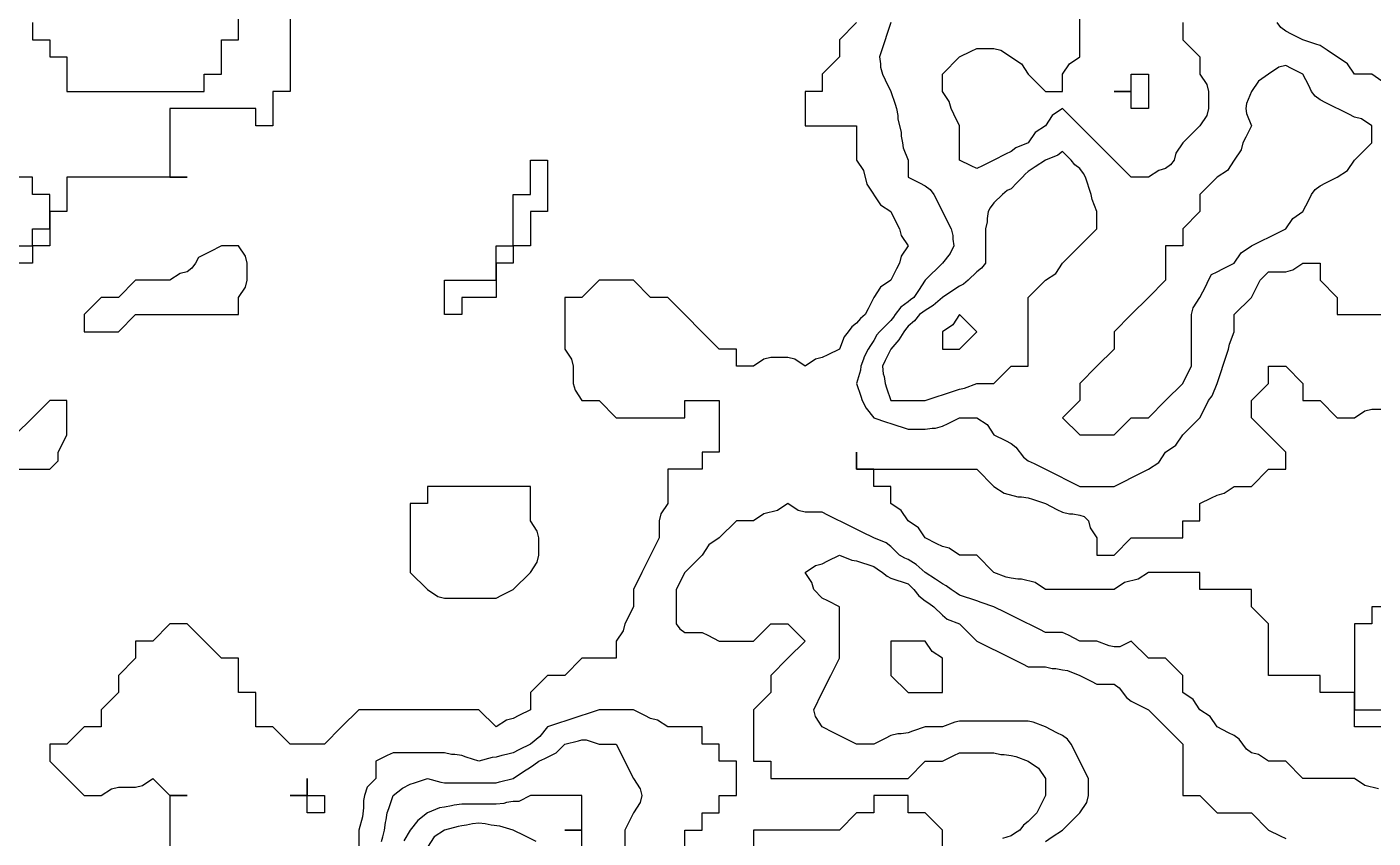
# Model space of a CAD drawing. Header units: inches. Extents: x 794995 to 811195, y 2485918 to 2508058.
# Drawn here: x 797295 to 799648, y 2492174 to 2493591 of the extents above; entities that cross this region are included whole.
import ezdxf

# ---------------------------------------------------------------- set-up
doc = ezdxf.new("R2010")
doc.units = ezdxf.units.IN
doc.header["$MEASUREMENT"] = 0
doc.layers.add('contour', color=7, linetype='Continuous')

msp = doc.modelspace()

# ---------------------------------------------------------------- linework, layer by layer
at = {"layer": 'contour'}
for points in [[(797755.2, 2493688.4), (797755.2, 2493478.4), (797725.2, 2493478.4), (797725.2, 2493448.4), (797725.2, 2493418.4), (797695.2, 2493418.4), (797695.2, 2493448.4), (797545.2, 2493448.4), (797545.2, 2493418.4), (797545.2, 2493328.4), (797575.2, 2493328.4), (797365.2, 2493328.4), (797365.2, 2493298.4), (797365.2, 2493268.4), (797335.2, 2493268.4), (797335.2, 2493238.4), (797335.2, 2493208.4), (797305.2, 2493208.4), (797305.2, 2493178.4), (797275.2, 2493178.4)], [(797305.2, 2493598.4), (797305.2, 2493568.4), (797335.2, 2493568.4), (797335.2, 2493538.4), (797365.2, 2493538.4), (797365.2, 2493478.4), (797575.2, 2493478.4), (797605.2, 2493478.4), (797605.2, 2493508.4), (797635.2, 2493508.4), (797635.2, 2493568.4), (797665.2, 2493568.4), (797665.2, 2493688.4)], [(799315.2, 2493598.4), (799315.2, 2493568.4), (799345.2, 2493538.4), (799345.2, 2493508.4), (799357.2, 2493490.4), (799360.2, 2493478.4), (799360.2, 2493448.4), (799357.2, 2493436.4), (799345.2, 2493418.4), (799315.2, 2493388.4), (799303.2, 2493370.4), (799300.2, 2493358.4), (799293.7, 2493349.8), (799285.2, 2493343.4), (799273.2, 2493340.4), (799255.2, 2493328.4), (799225.2, 2493328.4), (799105.2, 2493448.4), (799087.2, 2493436.4), (799075.2, 2493418.4), (799057.2, 2493406.4), (799045.2, 2493388.4), (799023.7, 2493379.8), (799015.2, 2493373.4), (799005.2, 2493368.4), (798985.2, 2493358.4), (798965.2, 2493348.4), (798955.2, 2493343.4), (798945.2, 2493348.4), (798925.2, 2493358.4), (798925.2, 2493418.4), (798915.2, 2493438.4), (798910.2, 2493448.4), (798907.2, 2493460.4), (798895.2, 2493478.4), (798895.2, 2493508.4), (798925.2, 2493538.4), (798945.2, 2493548.4), (798955.2, 2493553.4), (798985.2, 2493553.4), (798997.2, 2493550.4), (799033.2, 2493526.4), (799045.2, 2493508.4), (799075.2, 2493478.4), (799105.2, 2493478.4), (799105.2, 2493508.4), (799117.2, 2493526.4), (799135.2, 2493538.4), (799135.2, 2493628.4)], [(798745.2, 2493598.4), (798715.2, 2493568.4), (798715.2, 2493538.4), (798685.2, 2493508.4), (798685.2, 2493478.4), (798655.2, 2493478.4), (798655.2, 2493448.4), (798655.2, 2493418.4), (798745.2, 2493418.4), (798745.2, 2493358.4), (798757.2, 2493340.4), (798763.2, 2493316.4), (798787.2, 2493280.4), (798805.2, 2493268.4), (798815.2, 2493248.4), (798820.2, 2493238.4), (798823.2, 2493226.4), (798835.2, 2493208.4), (798823.2, 2493190.4), (798820.2, 2493178.4), (798815.2, 2493168.4), (798805.2, 2493148.4), (798787.2, 2493136.4), (798775.2, 2493118.4), (798765.2, 2493098.4), (798760.2, 2493088.4), (798751.8, 2493081.7), (798745.2, 2493073.4), (798736.6, 2493066.9), (798730.2, 2493058.4), (798723.7, 2493049.8), (798715.2, 2493028.4), (798695.2, 2493018.4), (798685.2, 2493013.4), (798673.2, 2493010.4), (798655.2, 2492998.4), (798637.2, 2493010.4), (798625.2, 2493013.4), (798595.2, 2493013.4), (798583.2, 2493010.4), (798565.2, 2492998.4), (798535.2, 2492998.4), (798535.2, 2493028.4), (798505.2, 2493028.4), (798415.2, 2493118.4), (798385.2, 2493118.4), (798355.2, 2493148.4), (798295.2, 2493148.4), (798265.2, 2493118.4), (798235.2, 2493118.4), (798235.2, 2493088.4), (798235.2, 2493028.4), (798247.2, 2493010.4), (798250.2, 2492998.4), (798250.2, 2492968.4), (798253.2, 2492956.4), (798265.2, 2492938.4), (798295.2, 2492938.4), (798325.2, 2492908.4), (798415.2, 2492908.4), (798445.2, 2492908.4), (798445.2, 2492938.4), (798505.2, 2492938.4), (798505.2, 2492848.4), (798475.2, 2492848.4), (798475.2, 2492818.4), (798415.2, 2492818.4), (798415.2, 2492788.4), (798415.2, 2492758.4), (798403.2, 2492740.4), (798400.2, 2492728.4), (798400.2, 2492698.4), (798385.2, 2492668.4), (798370.2, 2492638.4), (798355.2, 2492608.4), (798355.2, 2492578.4), (798340.2, 2492548.4), (798337.2, 2492536.4), (798325.2, 2492518.4), (798325.2, 2492488.4), (798265.2, 2492488.4), (798235.2, 2492458.4), (798205.2, 2492458.4), (798175.2, 2492428.4), (798175.2, 2492398.4), (798155.2, 2492388.4), (798145.2, 2492383.4), (798133.2, 2492380.4), (798115.2, 2492368.4), (798085.2, 2492398.4), (797875.2, 2492398.4), (797845.2, 2492368.4), (797815.2, 2492338.4), (797755.2, 2492338.4), (797725.2, 2492368.4), (797695.2, 2492368.4), (797695.2, 2492428.4), (797665.2, 2492428.4), (797665.2, 2492488.4), (797635.2, 2492488.4), (797575.2, 2492548.4), (797545.2, 2492548.4), (797515.2, 2492518.4), (797485.2, 2492518.4), (797485.2, 2492488.4), (797455.2, 2492458.4), (797455.2, 2492428.4), (797425.2, 2492398.4), (797425.2, 2492368.4), (797395.2, 2492368.4), (797365.2, 2492338.4), (797335.2, 2492338.4), (797335.2, 2492308.4), (797395.2, 2492248.4), (797425.2, 2492248.4), (797443.2, 2492260.4), (797455.2, 2492263.4), (797485.2, 2492263.4), (797497.2, 2492266.4), (797515.2, 2492278.4), (797545.2, 2492248.4), (797575.2, 2492248.4), (797545.2, 2492248.4), (797545.2, 2492218.4), (797545.2, 2492128.4)], [(798805.2, 2493598.4), (798797.7, 2493575.9), (798795.2, 2493568.4), (798785.2, 2493538.4), (798787.2, 2493526.4), (798787.2, 2493520.4), (798790.2, 2493508.4), (798795.2, 2493498.4), (798805.2, 2493478.4), (798812.7, 2493455.9), (798815.2, 2493448.4), (798817.2, 2493436.4), (798817.2, 2493430.4), (798823.2, 2493406.4), (798823.2, 2493400.4), (798825.2, 2493388.4), (798826.6, 2493379.8), (798835.2, 2493358.4), (798835.2, 2493328.4), (798855.2, 2493318.4), (798865.2, 2493313.4), (798873.7, 2493306.9), (798880.2, 2493298.4), (798885.2, 2493288.4), (798905.2, 2493248.4), (798910.2, 2493238.4), (798913.2, 2493226.4), (798913.2, 2493220.4), (798915.2, 2493208.4), (798908.5, 2493195), (798895.2, 2493178.4), (798865.2, 2493148.4), (798853.2, 2493130.4), (798845.2, 2493118.4), (798839.4, 2493114.1), (798835.2, 2493110.9), (798822.3, 2493101.2), (798812.7, 2493088.4), (798809.4, 2493084.1), (798805.2, 2493078.4), (798795.2, 2493068.4), (798785.2, 2493058.4), (798780.6, 2493052.9), (798775.2, 2493043.4), (798769.2, 2493034.4), (798765.2, 2493028.4), (798758.5, 2493015), (798757.2, 2493010.4), (798752.7, 2492998.4), (798751.8, 2492991.7), (798745.2, 2492968.4), (798752.7, 2492945.9), (798755.2, 2492938.4), (798761.8, 2492925), (798775.2, 2492908.4), (798797.7, 2492900.9), (798805.2, 2492898.4), (798835.2, 2492888.4), (798865.2, 2492888.4), (798877.2, 2492890.4), (798883.2, 2492890.4), (798895.2, 2492893.4), (798905.2, 2492898.4), (798925.2, 2492908.4), (798955.2, 2492908.4), (798973.2, 2492896.4), (798985.2, 2492878.4), (799005.2, 2492868.4), (799015.2, 2492863.4), (799023.7, 2492856.9), (799036.6, 2492839.8), (799045.2, 2492833.4), (799055.2, 2492828.4), (799095.2, 2492808.4), (799115.2, 2492798.4), (799135.2, 2492788.4), (799195.2, 2492788.4), (799215.2, 2492798.4), (799225.2, 2492803.4), (799235.2, 2492808.4), (799255.2, 2492818.4), (799273.2, 2492830.4), (799285.2, 2492848.4), (799303.2, 2492860.4), (799315.2, 2492878.4), (799345.2, 2492908.4), (799355.2, 2492928.4), (799360.2, 2492938.4), (799366.6, 2492946.9), (799375.2, 2492968.4), (799382.7, 2492990.9), (799385.2, 2492998.4), (799395.2, 2493028.4), (799396.6, 2493036.9), (799405.2, 2493058.4), (799405.2, 2493088.4), (799435.2, 2493118.4), (799445.2, 2493138.4), (799450.2, 2493148.4), (799465.2, 2493163.4), (799495.2, 2493163.4), (799507.2, 2493166.4), (799525.2, 2493178.4), (799555.2, 2493178.4), (799555.2, 2493148.4), (799585.2, 2493118.4), (799585.2, 2493088.4), (799675.2, 2493088.4)], [(799663.2, 2493496.4), (799645.2, 2493508.4), (799615.2, 2493508.4), (799603.2, 2493526.4), (799567.2, 2493550.4), (799555.2, 2493558.4), (799547.7, 2493560.9), (799525.2, 2493568.4), (799505.2, 2493578.4), (799495.2, 2493583.4), (799486.6, 2493589.8), (799480.2, 2493598.4)], [(797275.2, 2493208.4), (797305.2, 2493208.4), (797305.2, 2493238.4), (797335.2, 2493238.4), (797335.2, 2493298.4), (797305.2, 2493298.4), (797305.2, 2493328.4), (797215.2, 2493328.4)], [(799675.2, 2492368.4), (799615.2, 2492368.4), (799615.2, 2492428.4), (799555.2, 2492428.4), (799555.2, 2492458.4), (799465.2, 2492458.4), (799465.2, 2492548.4), (799435.2, 2492578.4), (799435.2, 2492608.4), (799345.2, 2492608.4), (799345.2, 2492638.4), (799255.2, 2492638.4), (799237.2, 2492626.4), (799213.2, 2492620.4), (799195.2, 2492608.4), (799075.2, 2492608.4), (799057.2, 2492620.4), (799033.2, 2492626.4), (799027.2, 2492626.4), (799015.2, 2492628.4), (799006.6, 2492629.8), (798985.2, 2492638.4), (798955.2, 2492668.4), (798925.2, 2492668.4), (798907.2, 2492680.4), (798895.2, 2492683.4), (798885.2, 2492688.4), (798865.2, 2492698.4), (798853.2, 2492716.4), (798835.2, 2492728.4), (798823.2, 2492746.4), (798805.2, 2492758.4), (798805.2, 2492788.4), (798775.2, 2492788.4), (798775.2, 2492818.4), (798745.2, 2492818.4), (798745.2, 2492848.4), (798745.2, 2492818.4), (798955.2, 2492818.4), (798985.2, 2492788.4), (799003.2, 2492776.4), (799027.2, 2492770.4), (799033.2, 2492770.4), (799045.2, 2492768.4), (799052.7, 2492765.9), (799075.2, 2492758.4), (799095.2, 2492748.4), (799105.2, 2492743.4), (799117.2, 2492740.4), (799123.2, 2492740.4), (799135.2, 2492738.4), (799142.7, 2492735.9), (799150.2, 2492728.4), (799153.2, 2492716.4), (799165.2, 2492698.4), (799165.2, 2492668.4), (799195.2, 2492668.4), (799225.2, 2492698.4), (799285.2, 2492698.4), (799315.2, 2492698.4), (799315.2, 2492728.4), (799345.2, 2492728.4), (799345.2, 2492758.4), (799365.2, 2492768.4), (799375.2, 2492773.4), (799387.2, 2492776.4), (799405.2, 2492788.4), (799435.2, 2492788.4), (799465.2, 2492818.4), (799495.2, 2492818.4), (799495.2, 2492848.4), (799435.2, 2492908.4), (799435.2, 2492938.4), (799465.2, 2492968.4), (799465.2, 2492998.4), (799495.2, 2492998.4), (799525.2, 2492968.4), (799525.2, 2492938.4), (799555.2, 2492938.4), (799585.2, 2492908.4), (799615.2, 2492908.4), (799633.2, 2492920.4), (799645.2, 2492923.4), (799945.2, 2492923.4)], [(799657.2, 2492260.4), (799633.2, 2492266.4), (799615.2, 2492278.4), (799525.2, 2492278.4), (799495.2, 2492308.4), (799465.2, 2492308.4), (799447.2, 2492320.4), (799435.2, 2492323.4), (799426.6, 2492329.8), (799413.7, 2492346.9), (799405.2, 2492353.4), (799395.2, 2492358.4), (799375.2, 2492368.4), (799363.2, 2492386.4), (799345.2, 2492398.4), (799333.2, 2492416.4), (799315.2, 2492428.4), (799315.2, 2492458.4), (799285.2, 2492488.4), (799255.2, 2492488.4), (799225.2, 2492518.4), (799205.2, 2492508.4), (799195.2, 2492508.4), (799186.6, 2492509.8), (799165.2, 2492518.4), (799135.2, 2492518.4), (799115.2, 2492528.4), (799105.2, 2492533.4), (799075.2, 2492533.4), (799065.2, 2492538.4), (799025.2, 2492558.4), (799005.2, 2492568.4), (798985.2, 2492578.4), (798962.7, 2492585.9), (798955.2, 2492588.4), (798925.2, 2492598.4), (798919.2, 2492602.4), (798910.2, 2492608.4), (798901.8, 2492615), (798895.2, 2492618.4), (798883.2, 2492626.4), (798865.2, 2492638.4), (798849, 2492652.2), (798835.2, 2492660.9), (798829.7, 2492662.9), (798820.2, 2492668.4), (798805.2, 2492683.4), (798796.6, 2492689.8), (798775.2, 2492698.4), (798755.2, 2492708.4), (798735.2, 2492718.4), (798695.2, 2492738.4), (798685.2, 2492743.4), (798655.2, 2492743.4), (798643.2, 2492746.4), (798625.2, 2492758.4), (798607.2, 2492746.4), (798583.2, 2492740.4), (798565.2, 2492728.4), (798535.2, 2492728.4), (798505.2, 2492698.4), (798487.2, 2492686.4), (798475.2, 2492668.4), (798445.2, 2492638.4), (798430.2, 2492608.4), (798430.2, 2492548.4), (798436.6, 2492539.8), (798445.2, 2492533.4), (798475.2, 2492533.4), (798485.2, 2492528.4), (798505.2, 2492518.4), (798565.2, 2492518.4), (798595.2, 2492548.4), (798625.2, 2492548.4), (798655.2, 2492518.4), (798625.2, 2492488.4), (798595.2, 2492458.4), (798595.2, 2492428.4), (798565.2, 2492398.4), (798565.2, 2492308.4), (798595.2, 2492308.4), (798595.2, 2492278.4), (798835.2, 2492278.4), (798865.2, 2492308.4), (798895.2, 2492308.4), (798915.2, 2492318.4), (798925.2, 2492323.4), (798985.2, 2492323.4), (798997.2, 2492320.4), (799003.2, 2492320.4), (799015.2, 2492318.4), (799023.7, 2492316.9), (799045.2, 2492308.4), (799063.2, 2492296.4), (799075.2, 2492278.4), (799075.2, 2492248.4), (799060.2, 2492218.4), (799045.2, 2492203.4), (799036.6, 2492196.9), (799030.2, 2492188.4), (799021.2, 2492182.4), (799015.2, 2492178.4), (799000.2, 2492173.4)], [(799075.2, 2492168.4), (799087.2, 2492176.4), (799105.2, 2492188.4), (799135.2, 2492218.4), (799147.2, 2492236.4), (799150.2, 2492248.4), (799150.2, 2492278.4), (799120.2, 2492338.4), (799113.7, 2492346.9), (799105.2, 2492353.4), (799095.2, 2492358.4), (799075.2, 2492368.4), (799053.7, 2492376.9), (799045.2, 2492378.4), (798925.2, 2492378.4), (798916.6, 2492376.9), (798895.2, 2492368.4), (798865.2, 2492368.4), (798842.7, 2492360.9), (798835.2, 2492358.4), (798823.2, 2492356.4), (798817.2, 2492356.4), (798805.2, 2492353.4), (798795.2, 2492348.4), (798775.2, 2492338.4), (798745.2, 2492338.4), (798725.2, 2492348.4), (798705.2, 2492358.4), (798685.2, 2492368.4), (798673.2, 2492386.4), (798670.2, 2492398.4), (798685.2, 2492428.4), (798700.2, 2492458.4), (798715.2, 2492488.4), (798715.2, 2492578.4), (798695.2, 2492588.4), (798685.2, 2492593.4), (798670.2, 2492608.4), (798667.2, 2492620.4), (798655.2, 2492638.4), (798673.2, 2492650.4), (798685.2, 2492653.4), (798695.2, 2492658.4), (798715.2, 2492668.4), (798736.6, 2492659.8), (798745.2, 2492658.4), (798775.2, 2492648.4), (798781.2, 2492644.4), (798790.2, 2492638.4), (798798.5, 2492631.7), (798805.2, 2492628.4), (798835.2, 2492618.4), (798840.2, 2492613.4), (798845.2, 2492608.4), (798854.2, 2492597.5), (798865.2, 2492588.4), (798871.2, 2492584.4), (798880.2, 2492578.4), (798895.2, 2492563.4), (798903.7, 2492556.9), (798925.2, 2492548.4), (798955.2, 2492518.4), (798975.2, 2492508.4), (798995.2, 2492498.4), (799035.2, 2492478.4), (799045.2, 2492473.4), (799075.2, 2492473.4), (799087.2, 2492470.4), (799093.2, 2492470.4), (799105.2, 2492468.4), (799113.7, 2492466.9), (799135.2, 2492458.4), (799155.2, 2492448.4), (799165.2, 2492443.4), (799195.2, 2492443.4), (799203.7, 2492436.9), (799216.6, 2492419.8), (799225.2, 2492413.4), (799235.2, 2492408.4), (799255.2, 2492398.4), (799315.2, 2492338.4), (799315.2, 2492248.4), (799345.2, 2492248.4), (799375.2, 2492218.4), (799435.2, 2492218.4), (799465.2, 2492188.4), (799485.2, 2492178.4), (799495.2, 2492173.4)], [(798445.2, 2492128.4), (798445.2, 2492188.4), (798475.2, 2492188.4), (798475.2, 2492218.4), (798505.2, 2492218.4), (798505.2, 2492248.4), (798535.2, 2492248.4), (798535.2, 2492308.4), (798505.2, 2492308.4), (798505.2, 2492338.4), (798475.2, 2492338.4), (798475.2, 2492368.4), (798415.2, 2492368.4), (798397.2, 2492380.4), (798385.2, 2492383.4), (798375.2, 2492388.4), (798355.2, 2492398.4), (798295.2, 2492398.4), (798272.7, 2492390.9), (798265.2, 2492388.4), (798235.2, 2492378.4), (798227.7, 2492375.9), (798205.2, 2492368.4), (798191.8, 2492351.7), (798175.2, 2492338.4), (798155.2, 2492328.4), (798145.2, 2492323.4), (798133.2, 2492320.4), (798125.2, 2492318.4), (798115.2, 2492315.9), (798108.5, 2492315), (798085.2, 2492308.4), (798062.7, 2492315.9), (798055.2, 2492318.4), (798043.2, 2492320.4), (798037.2, 2492320.4), (798025.2, 2492323.4), (797935.2, 2492323.4), (797925.2, 2492318.4), (797905.2, 2492308.4), (797905.2, 2492278.4), (797890.2, 2492263.4), (797885.2, 2492248.4), (797883.7, 2492239.8), (797883.7, 2492226.9), (797881.8, 2492211.7), (797875.2, 2492188.4), (797875.2, 2492158.4)], [(797915.2, 2492168.4), (797917.2, 2492176.4), (797920.2, 2492188.4), (797921.8, 2492201.7), (797923.2, 2492206.4), (797925.2, 2492218.4), (797927.7, 2492225.9), (797935.2, 2492248.4), (797951.8, 2492261.7), (797965.2, 2492268.4), (797972.7, 2492270.9), (797995.2, 2492278.4), (798018.5, 2492271.7), (798025.2, 2492270.9), (798115.2, 2492270.9), (798121.2, 2492272.4), (798145.2, 2492278.4), (798163.2, 2492290.4), (798175.2, 2492298.4), (798181.2, 2492302.4), (798190.2, 2492308.4), (798200.2, 2492313.4), (798205.2, 2492315.9), (798220.2, 2492323.4), (798235.2, 2492338.4), (798259.2, 2492344.4), (798265.2, 2492345.9), (798272.7, 2492345.9), (798295.2, 2492338.4), (798325.2, 2492338.4), (798355.2, 2492278.4), (798367.2, 2492260.4), (798370.2, 2492248.4), (798367.2, 2492236.4), (798355.2, 2492218.4), (798340.2, 2492188.4), (798340.2, 2492158.4)], [(798265.2, 2492158.4), (798265.2, 2492188.4), (798235.2, 2492188.4), (798265.2, 2492188.4), (798265.2, 2492248.4), (798175.2, 2492248.4), (798155.2, 2492238.4), (798145.2, 2492238.4), (798133.2, 2492236.4), (798128.5, 2492235), (798115.2, 2492233.4), (798055.2, 2492233.4), (798041.8, 2492231.7), (798037.2, 2492230.4), (798025.2, 2492228.4), (798016.6, 2492226.9), (797995.2, 2492218.4), (797978.5, 2492205), (797965.2, 2492188.4), (797954.2, 2492169.3)], [(798895.2, 2492128.4), (798895.2, 2492188.4), (798865.2, 2492218.4), (798835.2, 2492218.4), (798835.2, 2492248.4), (798775.2, 2492248.4), (798775.2, 2492218.4), (798745.2, 2492218.4), (798715.2, 2492188.4), (798565.2, 2492188.4), (798565.2, 2492158.4)], [(798185.2, 2492168.4), (798165.2, 2492178.4), (798145.2, 2492188.4), (798121.8, 2492195), (798106.6, 2492196.9), (798096.1, 2492199.3), (798085.2, 2492200.4), (798074.2, 2492199.3), (798063.7, 2492196.9), (798055.2, 2492195.9), (798049.2, 2492194.4), (798025.2, 2492188.4), (798007.2, 2492176.4), (797995.2, 2492158.4)]]:
    msp.add_lwpolyline(points, dxfattribs=at)
for points in [[(799195.2, 2492878.4), (799225.2, 2492908.4), (799255.2, 2492908.4), (799285.2, 2492938.4), (799315.2, 2492968.4), (799325.2, 2492988.4), (799330.2, 2492998.4), (799330.2, 2493088.4), (799333.2, 2493100.4), (799345.2, 2493118.4), (799355.2, 2493138.4), (799360.2, 2493148.4), (799365.2, 2493158.4), (799375.2, 2493163.4), (799385.2, 2493168.4), (799405.2, 2493178.4), (799417.2, 2493196.4), (799435.2, 2493208.4), (799455.2, 2493218.4), (799465.2, 2493223.4), (799475.2, 2493228.4), (799495.2, 2493238.4), (799507.2, 2493256.4), (799525.2, 2493268.4), (799535.2, 2493288.4), (799540.2, 2493298.4), (799546.6, 2493306.9), (799555.2, 2493313.4), (799565.2, 2493318.4), (799585.2, 2493328.4), (799603.2, 2493340.4), (799615.2, 2493358.4), (799645.2, 2493388.4), (799645.2, 2493418.4), (799627.2, 2493430.4), (799615.2, 2493433.4), (799605.2, 2493438.4), (799565.2, 2493458.4), (799555.2, 2493463.4), (799546.6, 2493469.8), (799540.2, 2493478.4), (799535.2, 2493488.4), (799525.2, 2493508.4), (799505.2, 2493518.4), (799495.2, 2493523.4), (799483.2, 2493520.4), (799465.2, 2493508.4), (799447.2, 2493496.4), (799435.2, 2493478.4), (799426.6, 2493456.9), (799425.2, 2493448.4), (799426.6, 2493439.8), (799435.2, 2493418.4), (799425.2, 2493398.4), (799420.2, 2493388.4), (799417.2, 2493376.4), (799405.2, 2493358.4), (799393.2, 2493340.4), (799375.2, 2493328.4), (799345.2, 2493298.4), (799345.2, 2493268.4), (799315.2, 2493238.4), (799315.2, 2493208.4), (799285.2, 2493208.4), (799285.2, 2493178.4), (799285.2, 2493148.4), (799255.2, 2493118.4), (799225.2, 2493088.4), (799195.2, 2493058.4), (799195.2, 2493028.4), (799165.2, 2492998.4), (799135.2, 2492968.4), (799135.2, 2492938.4), (799105.2, 2492908.4), (799135.2, 2492878.4)], [(799255.2, 2493448.4), (799225.2, 2493448.4), (799225.2, 2493478.4), (799195.2, 2493478.4), (799225.2, 2493478.4), (799225.2, 2493508.4), (799255.2, 2493508.4)], [(798925.2, 2492958.4), (798933.7, 2492959.8), (798955.2, 2492968.4), (798985.2, 2492968.4), (799015.2, 2492998.4), (799045.2, 2492998.4), (799045.2, 2493118.4), (799075.2, 2493148.4), (799093.2, 2493160.4), (799105.2, 2493178.4), (799135.2, 2493208.4), (799165.2, 2493238.4), (799165.2, 2493268.4), (799156.6, 2493289.8), (799155.2, 2493298.4), (799145.2, 2493328.4), (799141.8, 2493335), (799135.2, 2493343.4), (799126.6, 2493349.8), (799120.2, 2493358.4), (799105.2, 2493373.4), (799096.6, 2493366.9), (799075.2, 2493358.4), (799057.2, 2493346.4), (799045.2, 2493338.4), (799039.7, 2493333.8), (799035.2, 2493328.4), (799025.2, 2493318.4), (799015.2, 2493308.4), (799008.5, 2493305), (799000.2, 2493298.4), (798985.2, 2493283.4), (798978.5, 2493275), (798975.2, 2493268.4), (798973.2, 2493256.4), (798973.2, 2493250.4), (798970.2, 2493238.4), (798970.2, 2493178.4), (798963.7, 2493169.8), (798955.2, 2493163.4), (798940.2, 2493148.4), (798931.8, 2493141.7), (798925.2, 2493138.4), (798913.2, 2493130.4), (798895.2, 2493118.4), (798879, 2493104.5), (798865.2, 2493095.9), (798860.9, 2493092.6), (798855.2, 2493088.4), (798846.1, 2493077.5), (798835.2, 2493068.4), (798830.9, 2493062.6), (798827.7, 2493058.4), (798819, 2493044.5), (798805.2, 2493028.4), (798795.2, 2493008.4), (798790.2, 2492998.4), (798791.8, 2492985), (798793.2, 2492980.4), (798795.2, 2492968.4), (798797.7, 2492960.9), (798805.2, 2492938.4), (798865.2, 2492938.4), (798887.7, 2492945.9), (798895.2, 2492948.4)], [(798055.2, 2493088.4), (798025.2, 2493088.4), (798025.2, 2493148.4), (798085.2, 2493148.4), (798115.2, 2493148.4), (798115.2, 2493208.4), (798145.2, 2493208.4), (798145.2, 2493298.4), (798175.2, 2493298.4), (798175.2, 2493358.4), (798205.2, 2493358.4), (798205.2, 2493268.4), (798175.2, 2493268.4), (798175.2, 2493238.4), (798175.2, 2493208.4), (798145.2, 2493208.4), (798145.2, 2493178.4), (798115.2, 2493178.4), (798115.2, 2493148.4), (798115.2, 2493118.4), (798055.2, 2493118.4)], [(797455.2, 2493058.4), (797485.2, 2493088.4), (797635.2, 2493088.4), (797665.2, 2493088.4), (797665.2, 2493118.4), (797677.2, 2493136.4), (797680.2, 2493148.4), (797680.2, 2493178.4), (797677.2, 2493190.4), (797665.2, 2493208.4), (797635.2, 2493208.4), (797615.2, 2493198.4), (797595.2, 2493188.4), (797590.2, 2493178.4), (797583.7, 2493169.8), (797575.2, 2493163.4), (797563.2, 2493160.4), (797545.2, 2493148.4), (797485.2, 2493148.4), (797455.2, 2493118.4), (797425.2, 2493118.4), (797395.2, 2493088.4), (797395.2, 2493058.4)], [(798925.2, 2493028.4), (798955.2, 2493058.4), (798925.2, 2493088.4), (798913.2, 2493070.4), (798895.2, 2493058.4), (798895.2, 2493028.4)], [(797335.2, 2492818.4), (797350.2, 2492833.4), (797350.2, 2492848.4), (797355.2, 2492858.4), (797365.2, 2492878.4), (797365.2, 2492938.4), (797335.2, 2492938.4), (797305.2, 2492908.4), (797275.2, 2492878.4), (797245.2, 2492848.4), (797245.2, 2492818.4)], [(798115.2, 2492593.4), (798125.2, 2492598.4), (798145.2, 2492608.4), (798175.2, 2492638.4), (798187.2, 2492656.4), (798190.2, 2492668.4), (798190.2, 2492698.4), (798187.2, 2492710.4), (798175.2, 2492728.4), (798175.2, 2492788.4), (797995.2, 2492788.4), (797995.2, 2492758.4), (797965.2, 2492758.4), (797965.2, 2492728.4), (797965.2, 2492638.4), (797995.2, 2492608.4), (798013.2, 2492596.4), (798025.2, 2492593.4)], [(799645.2, 2492398.4), (799675.2, 2492398.4), (799675.2, 2492428.4), (799705.2, 2492428.4), (799705.2, 2492578.4), (799645.2, 2492578.4), (799645.2, 2492548.4), (799615.2, 2492548.4), (799615.2, 2492518.4), (799615.2, 2492398.4)], [(798865.2, 2492428.4), (798895.2, 2492428.4), (798895.2, 2492488.4), (798877.2, 2492500.4), (798865.2, 2492518.4), (798805.2, 2492518.4), (798805.2, 2492488.4), (798805.2, 2492458.4), (798835.2, 2492428.4)], [(797815.2, 2492218.4), (797785.2, 2492218.4), (797785.2, 2492248.4), (797755.2, 2492248.4), (797785.2, 2492248.4), (797785.2, 2492278.4), (797785.2, 2492248.4), (797815.2, 2492248.4)]]:
    msp.add_lwpolyline(points, close=True, dxfattribs=at)

doc.saveas('drawing.dxf')
